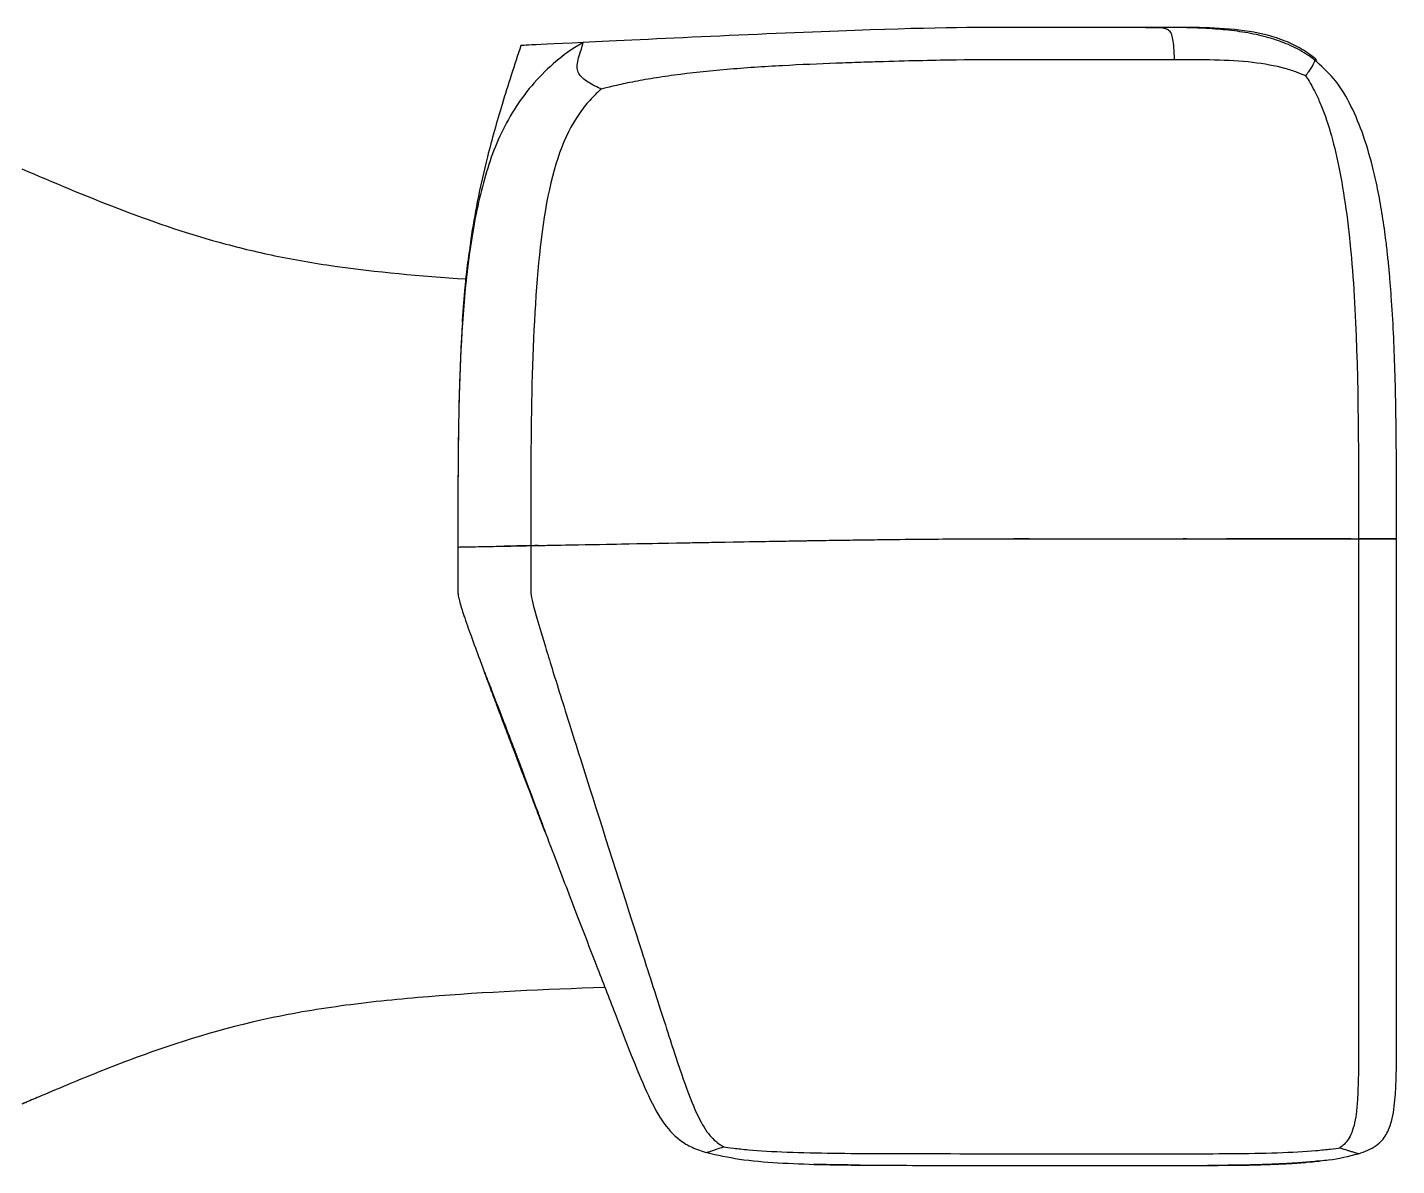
# Model space of a CAD drawing. Header units: millimetres. Extents: x 0 to 1189, y 0 to 841.
# Drawn here: x 849.5 to 920.6, y 602.4 to 661.5 of the extents above; entities that cross this region are included whole.
import ezdxf

# ---------------------------------------------------------------- set-up
doc = ezdxf.new("R2010")
doc.units = ezdxf.units.MM

msp = doc.modelspace()

# ---------------------------------------------------------------- linework, layer by layer
at = {"color": 7, "linetype": 'Continuous', "lineweight": 25}
for p, q in [((907.685, 661.476), (907.554, 661.476)), ((908.765, 661.223), (908.77, 661.226)), ((872.156, 647.143), (872.137, 646.884)), ((871.96, 643.609), (871.95, 643.348)), ((909.688, 634.928), (909.513, 634.928)), ((911.759, 634.928), (911.976, 634.928)), ((884.786, 603.052), (884.786, 603.052)), ((911.976, 602.395), (911.976, 602.394)), ((912.156, 602.397), (912.029, 602.396)), ((912.264, 602.399), (912.236, 602.398)), ((915.466, 602.535), (916.352, 602.601)), ((915.928, 602.552), (915.625, 602.53)), ((916.626, 602.62), (916.626, 602.62))]:
    msp.add_line(p, q, dxfattribs=at)
at = {"color": 8, "linetype": 'Continuous', "lineweight": 25}
msp.add_line((874.806, 623.913), (874.806, 623.828), dxfattribs=at)
at = {"color": 7, "linetype": 'Continuous', "lineweight": 25, "flags": 128}
msp.add_lwpolyline([(871.851, 634.496), (871.851, 634.496)], dxfattribs=at)
msp.add_lwpolyline([(871.851, 634.496), (871.851, 634.496)], dxfattribs=at)
at = {"color": 7, "linetype": 'Continuous', "lineweight": 25}
msp.add_arc((908.765, 661.222), 0.00654, 39.29134, 40.28521, dxfattribs=at)
for points in [[(892.458, 661.319), (890.262, 661.241), (887.547, 661.123), (884.976, 661.005)], [(907.554, 661.476), (906.337, 661.476), (901.47, 661.476), (896.849, 661.476), (892.458, 661.319)], [(907.554, 661.476), (908.162, 661.476), (908.466, 661.476), (908.618, 661.476)], [(878.36, 660.692), (875.124, 660.535), (875.124, 660.535), (875.124, 660.535)], [(884.976, 661.005), (882.405, 660.888), (879.978, 660.77), (878.36, 660.692)], [(871.851, 634.496), (871.851, 634.496), (871.851, 634.496), (875.632, 634.568)], [(872.559, 634.496), (872.534, 634.496), (872.493, 634.496), (872.428, 634.496)], [(874.778, 634.547), (874.593, 634.543), (874.419, 634.54), (874.255, 634.536)], [(876.022, 634.571), (875.557, 634.562), (875.149, 634.554), (874.778, 634.547)], [(875.632, 634.568), (879.414, 634.64), (894.538, 634.928), (899.159, 634.928), (901.531, 634.928)], [(901.524, 634.928), (901.255, 634.928), (900.988, 634.928), (900.716, 634.928)], [(901.531, 634.928), (903.903, 634.928), (908.77, 634.928), (916.657, 634.928), (918.629, 634.928)], [(909.525, 634.928), (912.714, 634.928), (916.657, 634.928), (918.629, 634.928)]]:
    msp.add_open_spline(points, degree=3, dxfattribs=at)
for points, knots in [([(916.34, 659.794), (916.054, 659.99), (915.493, 660.375), (914.505, 660.788), (913.409, 661.1), (912.252, 661.297), (911.081, 661.407), (910.144, 661.449), (909.387, 661.466), (908.808, 661.473), (908.251, 661.476), (907.855, 661.476), (907.656, 661.476)], [0, 0, 0, 0, 0.102525, 0.201177, 0.298265, 0.403536, 0.525871, 0.668789, 0.748477, 0.833076, 0.916281, 1, 1, 1, 1]), ([(916.447, 659.799), (916.193, 659.993), (915.688, 660.379), (914.522, 660.931), (912.91, 661.328), (910.871, 661.476), (909.479, 661.476), (908.77, 661.476)], [0, 0, 0, 0, 0.119119, 0.237212, 0.479367, 0.73504, 1, 1, 1, 1]), ([(878.36, 660.692), (877.721, 660.321), (876.95, 659.765), (875.767, 658.611), (874.856, 657.385), (873.825, 655.555), (873.01, 653.074), (872.192, 648.569), (871.851, 642.516), (871.851, 637.169), (871.851, 634.496)], [0, 0, 0, 0, 0.0625, 0.125, 0.1875, 0.25, 0.375, 0.5, 0.75, 1, 1, 1, 1]), ([(879.296, 658.267), (879.224, 658.303), (878.978, 658.428), (878.483, 658.706), (878.133, 658.988), (878.032, 659.354), (878.057, 659.672), (878.181, 660.106), (878.285, 660.413), (878.36, 660.692)], [0, 0, 0, 0, 0.125, 0.25, 0.5, 0.625, 0.75, 0.875, 1, 1, 1, 1]), ([(875.124, 660.535), (874.791, 659.514), (874.166, 657.604), (873.397, 654.897), (872.873, 652.56), (872.55, 650.733), (872.422, 649.688), (872.374, 649.295)], [0, 0, 0, 0, 0.2778236, 0.5200549, 0.7278299, 0.897461, 1, 1, 1, 1]), ([(909.071, 659.799), (908.045, 659.799), (907.063, 659.799), (905.633, 659.799), (905.163, 659.799), (904.237, 659.799), (903.321, 659.799), (902.423, 659.799), (901.531, 659.799), (901.089, 659.799), (899.744, 659.798), (897.889, 659.79), (895.134, 659.733), (893.189, 659.671), (892.373, 659.644), (891.946, 659.629), (890.617, 659.579), (888.722, 659.499), (886.761, 659.37), (884.859, 659.207), (883.937, 659.106), (882.662, 658.934), (882.254, 658.873), (881.484, 658.747), (881.122, 658.681), (880.623, 658.581), (880.464, 658.548), (880.164, 658.483), (880.023, 658.45), (879.633, 658.358), (879.422, 658.303), (879.296, 658.267)], [0, 0, 0, 0, 0.125, 0.125, 0.1875, 0.1875, 0.25, 0.3125, 0.3125, 0.375, 0.375, 0.5, 0.625, 0.65625, 0.65625, 0.6875, 0.6875, 0.75, 0.8125, 0.8125, 0.875, 0.875, 0.90625, 0.90625, 0.9375, 0.9375, 0.953125, 0.953125, 0.96875, 0.96875, 1, 1, 1, 1]), ([(915.87, 658.96), (915.786, 659), (915.472, 659.138), (914.593, 659.422), (912.601, 659.799), (910.438, 659.799), (909.071, 659.799)], [0, 0, 0, 0, 0.125, 0.25, 0.5, 1, 1, 1, 1]), ([(920.6, 634.928), (920.6, 636.437), (920.6, 639.357), (920.538, 643.557), (920.405, 646.501), (920.267, 648.278), (920.201, 649.019), (920.124, 649.77), (920.012, 650.714), (919.851, 651.833), (919.627, 653.07), (919.309, 654.476), (918.861, 655.994), (918.199, 657.543), (917.396, 658.85), (916.675, 659.491), (916.328, 659.799)], [0, 0, 0, 0, 0.175258, 0.339055, 0.487694, 0.517315, 0.546105, 0.574049, 0.604913, 0.656554, 0.705216, 0.750914, 0.823893, 0.88854, 0.946364, 1, 1, 1, 1]), ([(915.87, 658.96), (915.912, 658.901), (915.978, 658.802), (916.133, 658.552), (916.218, 658.404), (916.392, 658.071), (916.481, 657.886), (916.659, 657.481), (916.748, 657.262), (917.01, 656.553), (917.178, 656.013), (917.485, 654.81), (917.765, 653.488), (918.016, 651.772), (918.136, 650.704), (918.165, 650.433), (918.172, 650.365), (918.173, 650.349), (918.174, 650.342), (918.174, 650.337), (918.176, 650.32), (918.183, 650.251), (918.211, 649.978), (918.314, 648.869), (918.629, 644.2), (918.629, 639.049), (918.629, 634.928)], [0, 0, 0, 0, 0.03125, 0.03125, 0.0625, 0.0625, 0.09375, 0.09375, 0.125, 0.125, 0.1875, 0.1875, 0.25, 0.3125, 0.328125, 0.332031, 0.333008, 0.333252, 0.333252, 0.333496, 0.333984, 0.335937, 0.34375, 0.375, 0.5, 1, 1, 1, 1]), ([(879.296, 658.267), (879.197, 658.185), (878.847, 657.874), (878.069, 656.96), (876.826, 654.725), (875.632, 647.995), (875.632, 639.939), (875.632, 634.568)], [0, 0, 0, 0, 0.0625, 0.125, 0.25, 0.5, 1, 1, 1, 1]), ([(849.207, 654.133), (850.85, 653.434), (852.483, 652.738), (855.858, 651.437), (857.599, 650.834), (860.388, 650.063), (861.347, 649.829), (863.341, 649.415), (864.379, 649.238), (867.604, 648.779), (869.898, 648.57), (872.271, 648.416)], [0, 0, 0, 0, 0.25, 0.25, 0.5, 0.5, 0.625, 0.625, 0.75, 0.75, 1, 1, 1, 1]), ([(872.371, 649.295), (872.371, 649.295), (872.371, 649.294), (872.37, 649.286), (872.369, 649.274), (872.366, 649.257), (872.364, 649.235), (872.36, 649.208), (872.356, 649.169), (872.349, 649.114), (872.34, 649.036), (872.329, 648.943), (872.321, 648.87), (872.317, 648.832)], [0, 0, 0, 0, 0.069396, 0.139468, 0.21022, 0.281656, 0.353777, 0.426588, 0.50009, 0.617767, 0.740306, 0.867714, 1, 1, 1, 1]), ([(872.318, 648.832), (872.321, 648.852), (872.325, 648.889), (872.331, 648.942), (872.336, 648.991), (872.341, 649.035), (872.346, 649.076), (872.35, 649.113), (872.354, 649.146), (872.359, 649.187), (872.364, 649.23), (872.368, 649.268), (872.371, 649.291), (872.371, 649.294), (872.371, 649.295)], [0, 0, 0, 0, 0.0665836, 0.1320004, 0.1962514, 0.2593376, 0.3212599, 0.3820196, 0.4416177, 0.5000556, 0.6279897, 0.7539478, 0.8779458, 1, 1, 1, 1]), ([(872.288, 648.582), (872.288, 648.581), (872.288, 648.58), (872.287, 648.572), (872.285, 648.559), (872.284, 648.54), (872.281, 648.516), (872.278, 648.487), (872.274, 648.452), (872.27, 648.412), (872.266, 648.366), (872.261, 648.315), (872.255, 648.258), (872.249, 648.197), (872.242, 648.129), (872.235, 648.056), (872.228, 647.977), (872.22, 647.893), (872.212, 647.803), (872.204, 647.708), (872.195, 647.607), (872.186, 647.5), (872.176, 647.387), (872.166, 647.268), (872.16, 647.184), (872.156, 647.143)], [0, 0, 0, 0, 0.042305, 0.084652, 0.127052, 0.169511, 0.21204, 0.254647, 0.297341, 0.340132, 0.383027, 0.426037, 0.46917, 0.512436, 0.555845, 0.599405, 0.643128, 0.687024, 0.731101, 0.775372, 0.819846, 0.864534, 0.909449, 0.9546, 1, 1, 1, 1]), ([(872.317, 648.832), (872.315, 648.812), (872.31, 648.769), (872.302, 648.698), (872.293, 648.618), (872.284, 648.529), (872.274, 648.43), (872.257, 648.262), (872.237, 648.055), (872.218, 647.851), (872.208, 647.751), (872.206, 647.72)], [0, 0, 0, 0, 0.069327, 0.144272, 0.224836, 0.311019, 0.40282, 0.500241, 0.757898, 0.924554, 1, 1, 1, 1]), ([(872.207, 647.72), (872.209, 647.745), (872.218, 647.838), (872.237, 648.043), (872.26, 648.275), (872.28, 648.478), (872.295, 648.616), (872.307, 648.733), (872.315, 648.801), (872.318, 648.832)], [0, 0, 0, 0, 0.060471, 0.227159, 0.499778, 0.643146, 0.774307, 0.893258, 1, 1, 1, 1]), ([(872.34, 649.031), (872.333, 648.979), (872.313, 648.829), (872.299, 648.679), (872.291, 648.582)], [0, 0, 0, 0, 0.348775, 1, 1, 1, 1]), ([(872.206, 647.72), (872.203, 647.69), (872.198, 647.629), (872.19, 647.54), (872.182, 647.452), (872.175, 647.367), (872.168, 647.283), (872.162, 647.202), (872.156, 647.124), (872.15, 647.049), (872.144, 646.976), (872.139, 646.907), (872.134, 646.841), (872.129, 646.777), (872.124, 646.718), (872.12, 646.661), (872.118, 646.625), (872.116, 646.608)], [0, 0, 0, 0, 0.073794, 0.146568, 0.218323, 0.289058, 0.358775, 0.427473, 0.495154, 0.561816, 0.627462, 0.692091, 0.755703, 0.8183, 0.879881, 0.940448, 1, 1, 1, 1]), ([(872.117, 646.608), (872.118, 646.63), (872.122, 646.674), (872.127, 646.747), (872.133, 646.824), (872.139, 646.906), (872.146, 646.993), (872.153, 647.085), (872.161, 647.182), (872.169, 647.283), (872.178, 647.387), (872.187, 647.496), (872.197, 647.607), (872.204, 647.682), (872.207, 647.72)], [0, 0, 0, 0, 0.074378, 0.150381, 0.228011, 0.307267, 0.388152, 0.470666, 0.554809, 0.640583, 0.727989, 0.817026, 0.907696, 1, 1, 1, 1]), ([(872.085, 646.145), (872.085, 646.146), (872.085, 646.147), (872.086, 646.154), (872.086, 646.166), (872.088, 646.184), (872.089, 646.206), (872.091, 646.232), (872.093, 646.264), (872.095, 646.3), (872.098, 646.341), (872.101, 646.386), (872.105, 646.435), (872.108, 646.489), (872.112, 646.546), (872.115, 646.587), (872.117, 646.608)], [0, 0, 0, 0, 0.071056, 0.142165, 0.213329, 0.284548, 0.355824, 0.427157, 0.498549, 0.569999, 0.64151, 0.713082, 0.784716, 0.856413, 0.928174, 1, 1, 1, 1]), ([(872.116, 646.608), (872.115, 646.587), (872.112, 646.546), (872.108, 646.488), (872.104, 646.435), (872.101, 646.386), (872.098, 646.341), (872.095, 646.3), (872.093, 646.264), (872.091, 646.232), (872.089, 646.206), (872.087, 646.184), (872.086, 646.166), (872.085, 646.154), (872.085, 646.147), (872.085, 646.146), (872.085, 646.145)], [0, 0, 0, 0, 0.071931, 0.143781, 0.21555, 0.287241, 0.358853, 0.430389, 0.501847, 0.573231, 0.64454, 0.715775, 0.786938, 0.858029, 0.929049, 1, 1, 1, 1]), ([(872.086, 646.145), (872.071, 645.91), (872.036, 645.372), (871.995, 644.565), (871.973, 643.954), (871.965, 643.759)], [0, 0, 0, 0, 0.344462, 0.790554, 1, 1, 1, 1]), ([(871.941, 643.107), (871.938, 643.033), (871.934, 642.886), (871.927, 642.661), (871.921, 642.433), (871.914, 642.2), (871.909, 641.964), (871.903, 641.724), (871.898, 641.48), (871.888, 640.987), (871.876, 640.224), (871.864, 639.161), (871.857, 638.059), (871.853, 637.109), (871.852, 636.336), (871.852, 635.747), (871.851, 635.156), (871.851, 634.758), (871.851, 634.56)], [0, 0, 0, 0, 0.031195, 0.062387, 0.093587, 0.124808, 0.156059, 0.187353, 0.2187, 0.25011, 0.375301, 0.500028, 0.62562, 0.750033, 0.813165, 0.875839, 0.938103, 1, 1, 1, 1]), ([(871.948, 643.323), (871.945, 643.238), (871.938, 643.041), (871.931, 642.802), (871.925, 642.578), (871.921, 642.451), (871.92, 642.39)], [0, 0, 0, 0, 0.207272, 0.477229, 0.747428, 1, 1, 1, 1]), ([(871.851, 634.496), (871.851, 634.099), (871.85, 633.405), (871.854, 632.617), (871.849, 632.174), (871.873, 631.945), (871.964, 631.538), (872.191, 630.843), (872.555, 629.818), (872.93, 628.799), (873.178, 628.14), (873.275, 627.882)], [0, 0, 0, 0, 0.165987, 0.28956, 0.325024, 0.356636, 0.396651, 0.514481, 0.681294, 0.875065, 1, 1, 1, 1]), ([(871.851, 634.496), (871.851, 634.496), (871.851, 634.496), (871.854, 634.496), (871.933, 634.498), (872.166, 634.502), (872.844, 634.515), (874.077, 634.539), (875.073, 634.558), (875.632, 634.568)], [0, 0, 0, 0, 0.056831, 0.256755, 0.41685, 0.572451, 0.699442, 0.831089, 1, 1, 1, 1]), ([(875.632, 634.568), (878.468, 634.622), (884.672, 634.74), (889.975, 634.826), (891.449, 634.849), (891.92, 634.856), (892.815, 634.869), (894.942, 634.897), (897.864, 634.924), (899.74, 634.927), (901.089, 634.928), (901.53, 634.928), (902.424, 634.928), (904.676, 634.928), (907.134, 634.928), (909.525, 634.928)], [0, 0, 0, 0, 0.25, 0.3125, 0.3125, 0.34375, 0.34375, 0.375, 0.5, 0.625, 0.625, 0.6875, 0.6875, 0.75, 1, 1, 1, 1]), ([(875.632, 634.568), (875.632, 633.839), (875.632, 633.019), (875.632, 632.474), (875.632, 632.412), (875.632, 632.402), (875.632, 632.401), (875.632, 632.397), (875.632, 632.389), (875.632, 632.367), (875.633, 632.294), (875.636, 632.129), (875.697, 631.681), (876.013, 630.551), (876.567, 628.751), (876.819, 627.939), (876.96, 627.486), (877.431, 625.981), (878.556, 622.408), (880.477, 616.371), (881.762, 612.364), (882.339, 610.569), (882.521, 610.006), (882.856, 608.969), (883.32, 607.543), (883.689, 606.473), (884.142, 605.306), (884.35, 604.852), (884.763, 604.144), (884.967, 603.89), (885.264, 603.613), (885.361, 603.538), (885.541, 603.418), (885.622, 603.373), (885.671, 603.348)], [0, 0, 0, 0, 0.125, 0.140625, 0.142578, 0.142578, 0.143555, 0.143555, 0.144531, 0.148438, 0.15625, 0.1875, 0.25, 0.375, 0.40625, 0.40625, 0.4375, 0.4375, 0.5, 0.625, 0.6875, 0.6875, 0.71875, 0.71875, 0.75, 0.8125, 0.8125, 0.875, 0.875, 0.9375, 0.9375, 0.96875, 0.96875, 1, 1, 1, 1]), ([(914.142, 634.928), (914.049, 634.928), (913.845, 634.928), (913.518, 634.928), (913.143, 634.928), (912.722, 634.928), (912.256, 634.928), (911.93, 634.928), (911.759, 634.928)], [0, 0, 0, 0, 0.118018, 0.255333, 0.412212, 0.588763, 0.784849, 1, 1, 1, 1]), ([(915.283, 634.928), (915.21, 634.928), (915.063, 634.928), (914.839, 634.928), (914.611, 634.928), (914.378, 634.928), (914.221, 634.928), (914.142, 634.928)], [0, 0, 0, 0, 0.192458, 0.388784, 0.588889, 0.792668, 1, 1, 1, 1]), ([(916.362, 634.928), (916.302, 634.928), (916.184, 634.928), (916.004, 634.928), (915.825, 634.928), (915.644, 634.928), (915.464, 634.928), (915.344, 634.928), (915.283, 634.928)], [0, 0, 0, 0, 0.166595, 0.333407, 0.500298, 0.667125, 0.833742, 1, 1, 1, 1]), ([(917.357, 634.928), (917.311, 634.928), (917.22, 634.928), (917.087, 634.928), (916.959, 634.928), (916.839, 634.928), (916.727, 634.928), (916.623, 634.928), (916.528, 634.928), (916.442, 634.928), (916.387, 634.928), (916.362, 634.928)], [0, 0, 0, 0, 0.143981, 0.280497, 0.409207, 0.529774, 0.641877, 0.745216, 0.839512, 0.924515, 1, 1, 1, 1]), ([(918.243, 634.928), (918.214, 634.928), (918.154, 634.928), (918.054, 634.928), (917.941, 634.928), (917.787, 634.928), (917.592, 634.928), (917.436, 634.928), (917.357, 634.928)], [0, 0, 0, 0, 0.104939, 0.222824, 0.354076, 0.49921, 0.746772, 1, 1, 1, 1]), ([(918.629, 634.928), (918.629, 634.199), (918.629, 633.379), (918.629, 632.834), (918.629, 632.772), (918.629, 632.761), (918.629, 632.76), (918.629, 632.757), (918.629, 632.748), (918.629, 632.726), (918.629, 632.654), (918.629, 632.488), (918.629, 632.037), (918.629, 630.893), (918.629, 629.067), (918.629, 628.244), (918.629, 627.785), (918.629, 626.258), (918.629, 622.633), (918.629, 616.509), (918.629, 612.443), (918.629, 610.622), (918.629, 610.051), (918.629, 608.999), (918.628, 607.552), (918.602, 606.105), (918.533, 605.316), (918.473, 604.848), (918.434, 604.643), (918.297, 604.106), (918.176, 603.849), (917.967, 603.569), (917.894, 603.494), (917.751, 603.372), (917.684, 603.328), (917.643, 603.302)], [0, 0, 0, 0, 0.125, 0.140625, 0.142578, 0.142578, 0.143555, 0.143555, 0.144531, 0.148438, 0.15625, 0.1875, 0.25, 0.375, 0.40625, 0.40625, 0.4375, 0.4375, 0.5, 0.625, 0.6875, 0.6875, 0.71875, 0.71875, 0.75, 0.8125, 0.84375, 0.84375, 0.875, 0.875, 0.9375, 0.9375, 0.96875, 0.96875, 1, 1, 1, 1]), ([(918.629, 602.997), (918.948, 603.112), (919.395, 603.274), (919.84, 603.673), (920.135, 604.079), (920.417, 604.838), (920.535, 605.87), (920.588, 607.08), (920.601, 608.372), (920.6, 609.945), (920.6, 611.825), (920.6, 613.985), (920.6, 616.058), (920.6, 617.965), (920.6, 619.724), (920.6, 621.66), (920.6, 623.8), (920.6, 626.018), (920.6, 628.095), (920.6, 629.801), (920.6, 631.049), (920.6, 631.866), (920.6, 632.402), (920.6, 632.979), (920.6, 633.807), (920.6, 634.52), (920.6, 634.928)], [0, 0, 0, 0, 0.030697, 0.042803, 0.054106, 0.076378, 0.115859, 0.148681, 0.187225, 0.234054, 0.292618, 0.359277, 0.431702, 0.482293, 0.533834, 0.592649, 0.65944, 0.729637, 0.795646, 0.849452, 0.885771, 0.909851, 0.924231, 0.934754, 0.962682, 1, 1, 1, 1]), ([(918.629, 634.928), (918.925, 634.928), (919.551, 634.928), (920.078, 634.928), (920.396, 634.928), (920.551, 634.928), (920.602, 634.928), (920.601, 634.928), (920.6, 634.928)], [0, 0, 0, 0, 0.100154, 0.211797, 0.348164, 0.517451, 0.735898, 1, 1, 1, 1]), ([(920.6, 634.928), (920.6, 634.928), (920.6, 634.928), (920.594, 634.928), (920.525, 634.928), (920.374, 634.928), (920.079, 634.928), (919.586, 634.928), (918.935, 634.928), (918.629, 634.928)], [0, 0, 0, 0, 0.100121, 0.337831, 0.512704, 0.658492, 0.77895, 0.895976, 1, 1, 1, 1]), ([(874.806, 623.828), (874.777, 623.906), (874.718, 624.061), (874.63, 624.291), (874.544, 624.518), (874.459, 624.741), (874.376, 624.96), (874.294, 625.176), (874.214, 625.387), (874.136, 625.595), (874.059, 625.798), (873.983, 625.998), (873.894, 626.235), (873.793, 626.502), (873.685, 626.789), (873.587, 627.048), (873.485, 627.32), (873.386, 627.584), (873.3, 627.814), (873.247, 627.959), (873.226, 628.019), (873.239, 627.988), (873.289, 627.861), (873.374, 627.643), (873.475, 627.384), (873.579, 627.115), (873.678, 626.859), (873.786, 626.577), (873.909, 626.259), (874.044, 625.908), (874.189, 625.53), (874.338, 625.141), (874.491, 624.74), (874.648, 624.33), (874.753, 624.053), (874.806, 623.913)], [0, 0, 0, 0, 0.025134, 0.049895, 0.074282, 0.098297, 0.12194, 0.145215, 0.168123, 0.190668, 0.212854, 0.234685, 0.256165, 0.291279, 0.323589, 0.353351, 0.380832, 0.420386, 0.452025, 0.477885, 0.500485, 0.523619, 0.549293, 0.580595, 0.620064, 0.647794, 0.677467, 0.709374, 0.743775, 0.784054, 0.825289, 0.8675, 0.910693, 0.954863, 1, 1, 1, 1]), ([(874.806, 623.913), (874.834, 623.838), (874.891, 623.689), (874.976, 623.465), (875.06, 623.243), (875.144, 623.021), (875.27, 622.685), (875.437, 622.241), (875.647, 621.681), (875.85, 621.14), (876.021, 620.681), (876.151, 620.331), (876.245, 620.079), (876.317, 619.884), (876.366, 619.753), (876.386, 619.696), (876.375, 619.72), (876.333, 619.829), (876.263, 620.01), (876.168, 620.257), (876.036, 620.603), (875.861, 621.061), (875.656, 621.597), (875.442, 622.158), (875.255, 622.648), (875.089, 623.084), (874.948, 623.454), (874.854, 623.703), (874.806, 623.828)], [0, 0, 0, 0, 0.023932, 0.047815, 0.071639, 0.095394, 0.119073, 0.179855, 0.238377, 0.301521, 0.358366, 0.394407, 0.426255, 0.4545, 0.478378, 0.499773, 0.521444, 0.544975, 0.572715, 0.604785, 0.64187, 0.697931, 0.761857, 0.819725, 0.880991, 0.920215, 0.959901, 1, 1, 1, 1]), ([(876.169, 620.255), (876.389, 619.681), (876.983, 618.125), (877.944, 615.623), (879.005, 612.867), (879.969, 610.38), (880.835, 608.147), (881.627, 606.21), (882.427, 604.638), (883.216, 603.768), (884.016, 603.299), (884.521, 603.137), (884.786, 603.052)], [0, 0, 0, 0, 0.086326, 0.233879, 0.372911, 0.496026, 0.603281, 0.702599, 0.796001, 0.890959, 0.942806, 1, 1, 1, 1]), ([(879.483, 611.633), (876.36, 611.516), (873.263, 611.385), (868.85, 611.029), (866.701, 610.811), (864.677, 610.508), (863.359, 610.285), (862.717, 610.163), (859.581, 609.494), (857.311, 608.783), (854.063, 607.586), (852.479, 606.954), (850.658, 606.188), (849.814, 605.829), (849.473, 605.684), (849.383, 605.646), (849.355, 605.634), (849.343, 605.629), (849.335, 605.626), (849.33, 605.624), (849.321, 605.62), (849.28, 605.602), (849.24, 605.585), (849.207, 605.571)], [0, 0, 0, 0, 0.25, 0.25, 0.375, 0.4375, 0.4375, 0.5, 0.5, 0.75, 0.75, 0.875, 0.9375, 0.96875, 0.976562, 0.978516, 0.979492, 0.97998, 0.97998, 0.980469, 0.980469, 0.984375, 1, 1, 1, 1]), ([(884.786, 603.052), (885.341, 602.929), (886.551, 602.663), (888.514, 602.514), (890.636, 602.425), (892.772, 602.402), (894.98, 602.394), (897.187, 602.388), (899.41, 602.386), (901.74, 602.386), (904.339, 602.385), (907.396, 602.389), (909.971, 602.377), (911.551, 602.395), (911.976, 602.4)], [0, 0, 0, 0, 0.062507, 0.136408, 0.216375, 0.296701, 0.371734, 0.459647, 0.539763, 0.616563, 0.716366, 0.826001, 0.953197, 1, 1, 1, 1]), ([(885.671, 603.348), (885.768, 603.333), (886.136, 603.281), (887.181, 603.174), (889.585, 603.026), (895.694, 602.997), (901.47, 602.997), (907.554, 602.997), (913.794, 602.997), (916.179, 603.134), (917.197, 603.237), (917.551, 603.288), (917.643, 603.302)], [0, 0, 0, 0, 0.03125, 0.0625, 0.125, 0.25, 0.5, 0.75, 0.875, 0.9375, 0.96875, 1, 1, 1, 1]), ([(916.626, 602.634), (916.774, 602.646), (917.452, 602.701), (918.112, 602.867), (918.629, 602.997)], [0, 0, 0, 0, 0.218977, 1, 1, 1, 1]), ([(892.748, 602.405), (892.59, 602.407), (892.197, 602.41), (891.656, 602.416), (891.057, 602.426), (890.599, 602.436), (890.335, 602.444), (890.306, 602.445), (890.294, 602.446)], [0, 0, 0, 0, 0.100733, 0.252193, 0.414196, 0.644966, 0.840243, 1, 1, 1, 1]), ([(912.167, 602.397), (912.095, 602.396), (911.941, 602.394), (911.565, 602.391), (911.185, 602.389), (910.9, 602.388), (910.782, 602.388)], [0, 0, 0, 0, 0.245678, 0.524581, 0.803514, 1, 1, 1, 1]), ([(911.977, 602.395), (911.977, 602.395), (911.958, 602.395), (912.022, 602.396), (912.204, 602.398), (912.558, 602.404), (913.024, 602.414), (913.564, 602.428), (914.01, 602.444), (914.301, 602.455)], [0, 0, 0, 0, 0.003264, 0.141977, 0.271562, 0.502372, 0.634748, 0.761984, 1, 1, 1, 1]), ([(912.733, 602.408), (912.71, 602.407), (912.466, 602.402), (912.208, 602.398), (912.021, 602.396), (911.958, 602.395), (911.977, 602.395), (911.977, 602.395)], [0, 0, 0, 0, 0.0469541, 0.4848339, 0.7306651, 0.9938072, 1, 1, 1, 1]), ([(912.029, 602.396), (912.064, 602.396), (912.111, 602.396), (912.241, 602.398), (912.276, 602.399)], [0, 0, 0, 0, 0.732027, 1, 1, 1, 1]), ([(914.301, 602.453), (914.272, 602.452), (914.213, 602.45), (914.126, 602.446), (914.039, 602.443), (913.952, 602.44), (913.867, 602.437), (913.782, 602.434), (913.7, 602.431), (913.619, 602.429), (913.54, 602.426), (913.463, 602.424), (913.389, 602.422), (913.318, 602.42), (913.249, 602.418), (913.062, 602.413), (912.808, 602.408), (912.681, 602.405), (912.815, 602.407), (913.092, 602.413), (913.331, 602.419), (913.477, 602.423), (913.631, 602.428), (913.793, 602.433), (913.96, 602.439), (914.13, 602.445), (914.244, 602.45), (914.301, 602.452)], [0, 0, 0, 0, 0.017774, 0.035576, 0.053407, 0.071267, 0.089156, 0.107074, 0.125021, 0.142996, 0.161001, 0.179035, 0.197098, 0.215191, 0.233312, 0.251464, 0.372245, 0.501357, 0.631498, 0.752893, 0.788888, 0.824651, 0.860182, 0.895483, 0.930552, 0.965391, 1, 1, 1, 1]), ([(914.301, 602.455), (914.605, 602.469), (915.213, 602.498), (915.988, 602.556), (916.5, 602.606), (916.7, 602.629), (916.539, 602.611), (916.462, 602.602)], [0, 0, 0, 0, 0.203227, 0.406239, 0.60972, 0.81304, 1, 1, 1, 1]), ([(914.301, 602.452), (914.331, 602.453), (914.394, 602.456), (914.49, 602.46), (914.59, 602.465), (914.694, 602.47), (914.8, 602.476), (914.964, 602.485), (915.147, 602.495), (915.309, 602.505), (915.498, 602.518), (915.699, 602.532), (915.847, 602.544), (915.898, 602.55), (915.798, 602.54), (915.526, 602.521), (915.205, 602.499), (914.978, 602.486), (914.748, 602.474), (914.592, 602.466), (914.443, 602.459), (914.347, 602.455), (914.301, 602.453)], [0, 0, 0, 0, 0.018501, 0.0380116, 0.0585317, 0.0800614, 0.1026007, 0.1261494, 0.1864192, 0.2276127, 0.2496931, 0.3434328, 0.4276795, 0.5024356, 0.6167642, 0.7521814, 0.7932238, 0.8743519, 0.9090179, 0.9415148, 0.9718422, 1, 1, 1, 1]), ([(916.626, 602.62), (916.586, 602.616), (916.507, 602.608), (916.191, 602.572), (915.934, 602.554), (915.929, 602.553)], [0, 0, 0, 0, 0.494647, 0.990371, 1, 1, 1, 1])]:
    msp.add_open_spline(points, degree=3, knots=knots, dxfattribs=at)
at = {"color": 8, "linetype": 'Continuous', "lineweight": 25}
for points, knots in [([(909.071, 659.799), (909.059, 660.017), (909.033, 660.479), (908.989, 660.898), (908.905, 661.194), (908.784, 661.32), (908.653, 661.39), (908.537, 661.427), (908.397, 661.452), (908.233, 661.466), (908.047, 661.474), (907.866, 661.476), (907.738, 661.476), (907.685, 661.476)], [0, 0, 0, 0, 0.085586, 0.180661, 0.291844, 0.428928, 0.499553, 0.5749, 0.656741, 0.746207, 0.838835, 0.934333, 1, 1, 1, 1]), ([(916.34, 659.791), (916.345, 659.788), (916.353, 659.78), (916.353, 659.731), (916.309, 659.625), (916.204, 659.449), (916.062, 659.233), (915.923, 659.036), (915.87, 658.96)], [0, 0, 0, 0, 0.230958, 0.468641, 0.659991, 0.815, 0.929148, 1, 1, 1, 1]), ([(916.328, 659.799), (916.332, 659.799), (916.34, 659.799), (916.38, 659.799), (916.417, 659.799), (916.438, 659.799), (916.446, 659.799), (916.447, 659.799), (916.447, 659.799), (916.446, 659.799)], [0, 0, 0, 0, 0.128273, 0.273103, 0.431333, 0.599806, 0.775371, 0.954877, 1, 1, 1, 1]), ([(885.671, 603.348), (885.578, 603.317), (885.337, 603.237), (885.082, 603.151), (884.911, 603.094), (884.827, 603.065), (884.792, 603.053), (884.786, 603.052), (884.786, 603.052), (884.786, 603.052)], [0, 0, 0, 0, 0.056415, 0.145658, 0.272349, 0.416862, 0.603911, 0.840277, 1, 1, 1, 1]), ([(917.643, 603.302), (917.72, 603.278), (917.921, 603.216), (918.156, 603.143), (918.38, 603.074), (918.533, 603.026), (918.603, 603.004), (918.628, 602.997), (918.629, 602.997), (918.629, 602.997), (918.629, 602.997)], [0, 0, 0, 0, 0.043972, 0.113589, 0.206052, 0.348079, 0.529764, 0.727572, 0.960442, 1, 1, 1, 1])]:
    msp.add_open_spline(points, degree=3, knots=knots, dxfattribs=at)

doc.saveas('drawing.dxf')
